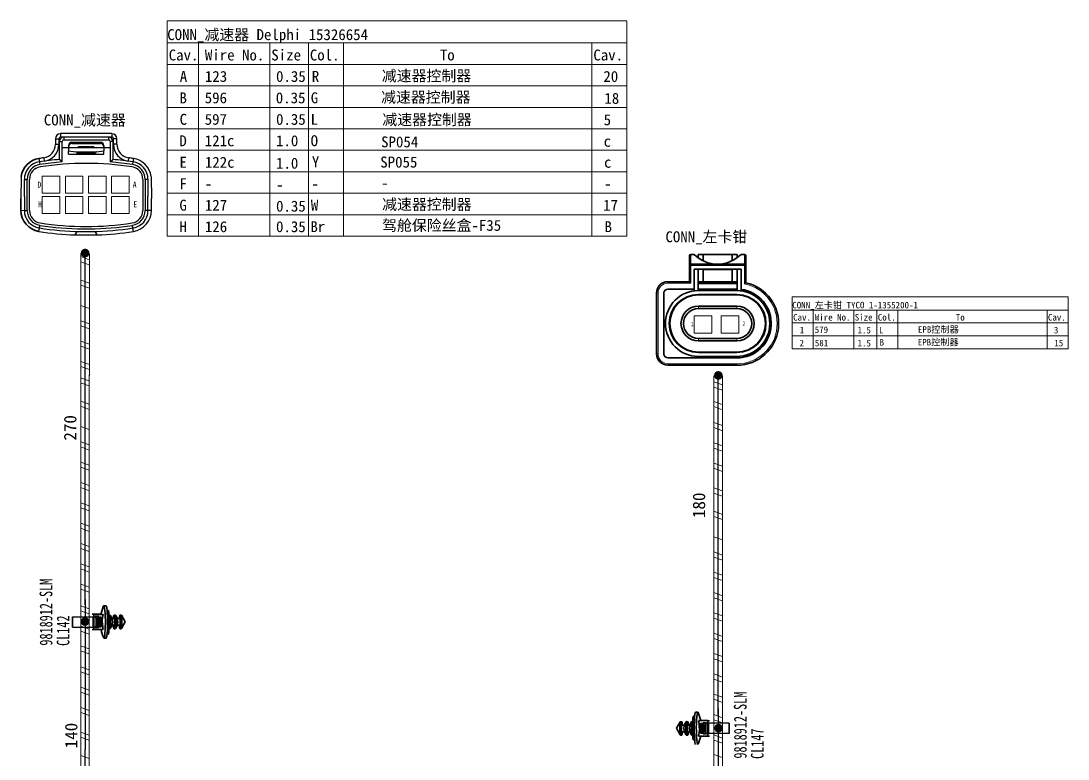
# Model space of a CAD drawing. Header units: millimetres. Extents: x 17 to 3784, y 12 to 1382.
# Drawn here: x 2020.3 to 2141.6, y 295.4 to 380.9 of the extents above; entities that cross this region are included whole.
import ezdxf

# ---------------------------------------------------------------- set-up
doc = ezdxf.new("R2010")
doc.units = ezdxf.units.MM
for name, color, linetype, lineweight in [('ENT', 7, 'Continuous', 18), ('全新开发部分', 7, 'Continuous', 18), ('粗实线层', 7, 'Continuous', 35)]:
    doc.layers.add(name, color=color, linetype=linetype, lineweight=lineweight)
doc.styles.add('FangSong_GB2312_Style', font='simfang.ttf')
doc.styles.add('foton', font='', dxfattribs={"width": 0.7})
doc.styles.add('HZTXT', font='', dxfattribs={"width": 0.75})
doc.styles.add('样式 2', font='', dxfattribs={"width": 0.75})
doc.styles.get('foton').set_extended_font_data('宋体')
doc.styles.get('HZTXT').set_extended_font_data('宋体')
doc.styles.get('样式 2').set_extended_font_data('宋体')

msp = doc.modelspace()

# ---------------------------------------------------------------- hatches: boundary and pattern name
h = msp.add_hatch(color=0)
edge = h.paths.add_edge_path(flags=0)
edge.add_arc((2027.72, 354.04), 0.507, 180, 540)
h = msp.add_hatch(color=0)
edge = h.paths.add_edge_path(flags=0)
edge.add_arc((2101.06, 339.87), 0.507, 180, 540)
h = msp.add_hatch(color=0)
edge = h.paths.add_edge_path(flags=0)
edge.add_arc((2027.71, 311.36), 0.507, 180, 540)
h = msp.add_hatch(color=0)
edge = h.paths.add_edge_path(flags=0)
edge.add_arc((2101.08, 299.02), 0.507, 180, 540)

# ---------------------------------------------------------------- linework, layer by layer
at = {"color": 0, "ltscale": 0.375}
msp.add_line((2030.81, 367.87), (2024.88, 367.87), dxfattribs=at)
at = {"color": 0, "ltscale": 0.025}
for p, q in [((2024.88, 367.87), (2024.88, 367.47)), ((2025.27, 367.47), (2024.88, 367.47)), ((2030.81, 367.47), (2030.41, 367.47)), ((2030.81, 367.87), (2030.81, 367.47)), ((2024.28, 367.27), (2024.68, 367.27)), ((2024.28, 366.64), (2024.68, 366.64)), ((2031.4, 367.27), (2031.01, 367.27)), ((2031.4, 366.64), (2031.01, 366.64)), ((2022.92, 365.07), (2022.97, 364.68)), ((2032.76, 365.07), (2032.71, 364.68)), ((2022.36, 364.99), (2022.42, 364.6)), ((2033.32, 364.99), (2033.26, 364.6)), ((2035.4, 358.97), (2035, 358.97)), ((2022.36, 356.54), (2022.42, 356.93)), ((2033.32, 356.54), (2033.26, 356.93))]:
    msp.add_line(p, q, dxfattribs=at)
at = {"color": 0, "ltscale": 0.02}
for p, q in [((2025.27, 367.47), (2025.27, 367.15)), ((2030.41, 367.47), (2030.41, 367.15)), ((2024.76, 366.96), (2025.07, 366.96)), ((2030.93, 366.96), (2030.61, 366.96)), ((2022.42, 364.6), (2022.47, 364.29)), ((2033.26, 364.6), (2033.21, 364.29)), ((2020.68, 362.57), (2021, 362.57)), ((2035, 362.57), (2034.68, 362.57)), ((2020.68, 358.97), (2021, 358.97)), ((2035, 358.97), (2034.68, 358.97)), ((2022.42, 356.93), (2022.47, 357.25)), ((2033.26, 356.93), (2033.21, 357.25))]:
    msp.add_line(p, q, dxfattribs=at)
at = {"color": 0, "ltscale": 0.325}
for p, q in [((2030.41, 367.47), (2025.27, 367.47)), ((2025.27, 367.15), (2030.41, 367.15))]:
    msp.add_line(p, q, dxfattribs=at)
at = {"color": 0, "ltscale": 0.040105}
for p, q in [((2024.28, 367.27), (2024.28, 366.64)), ((2024.68, 367.27), (2024.68, 366.64)), ((2031.01, 366.64), (2031.01, 367.27)), ((2031.4, 366.64), (2031.4, 367.27))]:
    msp.add_line(p, q, dxfattribs=at)
at = {"color": 0, "ltscale": 0.131071}
for p, q in [((2024.76, 364.88), (2024.76, 366.96)), ((2030.93, 366.96), (2030.93, 364.88))]:
    msp.add_line(p, q, dxfattribs=at)
at = {"color": 0, "ltscale": 0.149463}
for p, q in [((2025.07, 364.59), (2025.07, 366.96)), ((2030.61, 366.96), (2030.61, 364.59))]:
    msp.add_line(p, q, dxfattribs=at)
at = {"color": 0, "ltscale": 0.045}
for p, q in [((2025.07, 366.28), (2025.79, 366.28)), ((2029.9, 366.28), (2030.61, 366.28))]:
    msp.add_line(p, q, dxfattribs=at)
at = {"color": 0, "ltscale": 0.005}
for p, q in [((2025.79, 366.48), (2025.79, 366.4)), ((2025.79, 366.4), (2025.79, 366.32)), ((2026.97, 366.28), (2026.97, 366.36)), ((2028.71, 366.28), (2028.71, 366.36)), ((2029.9, 366.48), (2029.9, 366.4)), ((2029.9, 366.4), (2029.9, 366.32))]:
    msp.add_line(p, q, dxfattribs=at)
at = {"color": 0, "ltscale": 0.002499}
for p, q in [((2025.79, 366.32), (2025.79, 366.28)), ((2029.9, 366.32), (2029.9, 366.28))]:
    msp.add_line(p, q, dxfattribs=at)
at = {"color": 0, "ltscale": 0.025642}
for p, q in [((2025.79, 366.28), (2025.79, 365.88)), ((2029.9, 366.28), (2029.9, 365.88))]:
    msp.add_line(p, q, dxfattribs=at)
at = {"color": 0, "ltscale": 0.260001}
msp.add_line((2025.79, 366.28), (2029.9, 366.28), dxfattribs=at)
at = {"color": 0, "ltscale": 0.210001}
for p, q in [((2026.18, 366.88), (2029.5, 366.88)), ((2026.18, 366.8), (2029.5, 366.8)), ((2026.18, 366.72), (2029.5, 366.72))]:
    msp.add_line(p, q, dxfattribs=at)
at = {"color": 0, "ltscale": 0.110001}
for p, q in [((2026.97, 366.36), (2028.71, 366.36)), ((2026.97, 365.49), (2028.71, 365.49))]:
    msp.add_line(p, q, dxfattribs=at)
at = {"color": 0, "ltscale": 0.024358}
for p, q in [((2025.79, 365.49), (2025.79, 365.88)), ((2029.9, 365.49), (2029.9, 365.88))]:
    msp.add_line(p, q, dxfattribs=at)
at = {"color": 0, "ltscale": 0.054141}
for p, q in [((2025.79, 365.88), (2026.63, 365.75)), ((2029.05, 365.75), (2029.9, 365.88))]:
    msp.add_line(p, q, dxfattribs=at)
at = {"color": 0, "ltscale": 0.03951}
for p, q in [((2025.79, 365.49), (2026.41, 365.49)), ((2029.27, 365.49), (2029.9, 365.49))]:
    msp.add_line(p, q, dxfattribs=at)
at = {"color": 0, "ltscale": 0.180981}
msp.add_line((2026.41, 365.49), (2029.27, 365.49), dxfattribs=at)
at = {"color": 0, "ltscale": 0.152991}
msp.add_line((2026.63, 365.75), (2029.05, 365.75), dxfattribs=at)
at = {"color": 0, "ltscale": 0.002085}
for p, q in [((2026.85, 365.64), (2026.85, 365.61)), ((2028.83, 365.64), (2028.83, 365.61))]:
    msp.add_line(p, q, dxfattribs=at)
at = {"color": 0, "ltscale": 0.125}
for p, q in [((2026.85, 365.64), (2028.83, 365.64)), ((2026.85, 365.61), (2028.83, 365.61))]:
    msp.add_line(p, q, dxfattribs=at)
at = {"color": 0, "ltscale": 0.027171}
for p, q in [((2025.07, 364.59), (2024.76, 364.88)), ((2030.61, 364.59), (2030.93, 364.88))]:
    msp.add_line(p, q, dxfattribs=at)
for p, q in [((2020.32, 362.88), (2020.29, 360.35)), ((2035.38, 362.88), (2035.4, 360.35)), ((2027.43, 356.83), (2028.3, 356.83)), ((2026.56, 356.13), (2029.13, 356.13)), ((2027.13, 356.53), (2028.55, 356.53)), ((2027.23, 353.96), (2028.2, 353.96)), ((2100.54, 339.81), (2101.52, 339.81))]:
    msp.add_line(p, q)
at = {"color": 0, "ltscale": 0.014999}
msp.add_line((2020.68, 360.59), (2020.68, 362.57), dxfattribs=at)
at = {"color": 0, "ltscale": 0.035}
for p, q in [((2021, 361.15), (2021, 362.57)), ((2034.68, 362.57), (2034.68, 361.22))]:
    msp.add_line(p, q, dxfattribs=at)
at = {"color": 0, "ltscale": 0.227499}
for p, q in [((2021.28, 358.97), (2021.28, 362.57)), ((2034.41, 362.57), (2034.41, 358.97))]:
    msp.add_line(p, q, dxfattribs=at)
at = {"color": 0, "ltscale": 0.020387}
msp.add_line((2035, 362.59), (2035, 360.58), dxfattribs=at)
at = {"color": 0, "lineweight": 35, "ltscale": 0.087679}
msp.add_line((2020.29, 360.35), (2020.29, 358.97), dxfattribs=at)
at = {"color": 0, "ltscale": 0.102113}
for p, q in [((2020.68, 360.58), (2020.68, 358.97)), ((2035, 358.97), (2035, 360.58))]:
    msp.add_line(p, q, dxfattribs=at)
at = {"color": 0, "ltscale": 0.1425}
for p, q in [((2021, 358.97), (2021, 361.22)), ((2034.68, 361.22), (2034.68, 358.97))]:
    msp.add_line(p, q, dxfattribs=at)
at = {"color": 0, "ltscale": 0.087679}
msp.add_line((2035.4, 358.97), (2035.4, 360.35), dxfattribs=at)
at = {"color": 0, "lineweight": 13, "ltscale": 0.025}
msp.add_line((2020.29, 358.97), (2020.68, 358.97), dxfattribs=at)
at = {"color": 0, "ltscale": 0.028601}
for p, q in [((2026.57, 356.14), (2026.8, 356.53)), ((2029.12, 356.14), (2028.89, 356.53))]:
    msp.add_line(p, q, dxfattribs=at)
at = {"color": 0, "lineweight": 35, "ltscale": 0.05}
for p, q in [((2097.7, 353.71), (2097.7, 352.58)), ((2104.25, 353.71), (2104.25, 352.58))]:
    msp.add_line(p, q, dxfattribs=at)
at = {"color": 0, "lineweight": 35, "ltscale": 0.0175}
for p, q in [((2098.26, 353.88), (2097.87, 353.88)), ((2104.08, 353.88), (2103.69, 353.88))]:
    msp.add_line(p, q, dxfattribs=at)
at = {"color": 0, "lineweight": 13, "ltscale": 0.05}
for p, q in [((2097.87, 353.88), (2097.87, 352.75)), ((2104.08, 353.88), (2104.08, 352.75))]:
    msp.add_line(p, q, dxfattribs=at)
at = {"color": 0, "lineweight": 35, "ltscale": 0.017239}
for p, q in [((2098.71, 353.88), (2098.71, 353.49)), ((2103.23, 353.88), (2103.23, 353.49))]:
    msp.add_line(p, q, dxfattribs=at)
at = {"color": 0, "lineweight": 35, "ltscale": 0.025}
for p, q in [((2098.71, 353.88), (2099.28, 353.88)), ((2102.67, 353.88), (2103.23, 353.88))]:
    msp.add_line(p, q, dxfattribs=at)
at = {"color": 0, "lineweight": 35, "ltscale": 0.15}
for p, q in [((2099.28, 353.88), (2102.67, 353.88)), ((2099.28, 352.13), (2102.67, 352.13))]:
    msp.add_line(p, q, dxfattribs=at)
at = {"color": 0, "lineweight": 35, "ltscale": 0.032446}
for p, q in [((2099.28, 353.88), (2099.28, 353.15)), ((2102.67, 353.88), (2102.67, 353.15))]:
    msp.add_line(p, q, dxfattribs=at)
at = {"color": 0, "lineweight": 35, "ltscale": 0.0825}
msp.add_line((2097.7, 352.58), (2097.7, 350.72), dxfattribs=at)
at = {"color": 0, "lineweight": 13, "ltscale": 0.0075}
for p, q in [((2097.87, 352.58), (2097.7, 352.58)), ((2097.87, 352.75), (2097.87, 352.58)), ((2104.08, 352.58), (2104.08, 352.75)), ((2104.25, 352.58), (2104.08, 352.58)), ((2095.21, 350.72), (2095.21, 350.55)), ((2093.91, 349.42), (2094.08, 349.42)), ((2093.91, 342.35), (2094.08, 342.35)), ((2095.21, 341.05), (2095.21, 341.22)), ((2103.21, 341.05), (2103.21, 341.22))]:
    msp.add_line(p, q, dxfattribs=at)
at = {"color": 0, "lineweight": 35, "ltscale": 0.275}
msp.add_line((2104.08, 352.75), (2097.87, 352.75), dxfattribs=at)
at = {"color": 0, "lineweight": 13, "ltscale": 0.09}
msp.add_line((2097.87, 352.58), (2097.87, 350.55), dxfattribs=at)
at = {"color": 0, "lineweight": 13, "ltscale": 0.275}
msp.add_line((2104.08, 352.58), (2097.87, 352.58), dxfattribs=at)
at = {"color": 0, "lineweight": 35, "ltscale": 0.1025}
msp.add_line((2098.26, 349.87), (2098.26, 352.18), dxfattribs=at)
at = {"color": 0, "lineweight": 35, "ltscale": 0.239999}
msp.add_line((2103.69, 352.18), (2098.26, 352.18), dxfattribs=at)
at = {"color": 0, "lineweight": 35, "ltscale": 0.065001}
for p, q in [((2098.71, 350.72), (2098.71, 352.18)), ((2099.28, 350.72), (2099.28, 352.18)), ((2102.67, 350.72), (2102.67, 352.18)), ((2103.23, 350.72), (2103.23, 352.18))]:
    msp.add_line(p, q, dxfattribs=at)
at = {"color": 0, "lineweight": 35, "ltscale": 0.103786}
msp.add_line((2103.69, 352.18), (2103.69, 349.84), dxfattribs=at)
at = {"color": 0, "lineweight": 13, "ltscale": 0.093673}
msp.add_line((2104.08, 350.46), (2104.08, 352.58), dxfattribs=at)
at = {"color": 0, "lineweight": 35, "ltscale": 0.087564}
msp.add_line((2104.25, 350.6), (2104.25, 352.58), dxfattribs=at)
at = {"color": 0, "lineweight": 35, "ltscale": 0.110001}
msp.add_line((2097.7, 350.72), (2095.21, 350.72), dxfattribs=at)
at = {"color": 0, "lineweight": 13, "ltscale": 0.1175}
msp.add_line((2097.87, 350.55), (2095.21, 350.55), dxfattribs=at)
at = {"color": 0, "lineweight": 35, "ltscale": 0.010606}
msp.add_line((2097.7, 350.72), (2097.87, 350.55), dxfattribs=at)
at = {"color": 0, "lineweight": 35, "ltscale": 0.005}
for p, q in [((2098.71, 350.72), (2098.71, 350.6)), ((2103.23, 350.6), (2103.23, 350.72))]:
    msp.add_line(p, q, dxfattribs=at)
at = {"color": 0, "lineweight": 35, "ltscale": 0.2}
msp.add_line((2098.71, 350.72), (2103.23, 350.72), dxfattribs=at)
at = {"color": 0, "lineweight": 35, "ltscale": 0.002189}
for p, q in [((2098.71, 350.55), (2098.71, 350.6)), ((2103.23, 350.55), (2103.23, 350.6))]:
    msp.add_line(p, q, dxfattribs=at)
at = {"color": 0, "lineweight": 13, "ltscale": 0.2}
for p, q in [((2098.71, 350.6), (2103.23, 350.6)), ((2098.71, 350.55), (2103.23, 350.55)), ((2098.71, 350.46), (2103.23, 350.46))]:
    msp.add_line(p, q, dxfattribs=at)
at = {"color": 0, "lineweight": 35, "ltscale": 0.00433}
for p, q in [((2098.71, 350.55), (2098.71, 350.46)), ((2103.23, 350.46), (2103.23, 350.55))]:
    msp.add_line(p, q, dxfattribs=at)
at = {"color": 0, "lineweight": 35, "ltscale": 0.009673}
msp.add_line((2104.25, 350.6), (2104.08, 350.46), dxfattribs=at)
at = {"color": 0, "lineweight": 35, "ltscale": 0.3125}
for p, q in [((2093.91, 349.42), (2093.91, 342.35)), ((2094.76, 349.42), (2094.76, 342.35))]:
    msp.add_line(p, q, dxfattribs=at)
at = {"color": 0, "lineweight": 13, "ltscale": 0.3125}
msp.add_line((2094.08, 349.42), (2094.08, 342.35), dxfattribs=at)
at = {"color": 0, "lineweight": 35, "ltscale": 0.135001}
msp.add_line((2098.26, 349.87), (2095.21, 349.87), dxfattribs=at)
at = {"color": 0, "lineweight": 35, "ltscale": 0.008843}
msp.add_line((2098.26, 349.87), (2098.26, 349.67), dxfattribs=at)
at = {"color": 0, "lineweight": 35, "ltscale": 0.025981}
msp.add_line((2098.71, 349.87), (2098.71, 350.46), dxfattribs=at)
at = {"color": 0, "lineweight": 35, "ltscale": 0.007504}
msp.add_line((2098.71, 349.87), (2098.71, 349.7), dxfattribs=at)
at = {"color": 0, "lineweight": 35, "ltscale": 0.19875}
msp.add_line((2103.21, 349.87), (2098.71, 349.87), dxfattribs=at)
at = {"color": 0, "lineweight": 35, "ltscale": 0.197501}
for p, q in [((2103.21, 349.7), (2098.74, 349.7)), ((2103.21, 349.25), (2098.74, 349.25)), ((2103.21, 349.19), (2098.74, 349.19)), ((2103.21, 347.89), (2098.74, 347.89)), ((2103.21, 347.61), (2098.74, 347.61)), ((2098.74, 344.16), (2103.21, 344.16)), ((2098.74, 343.88), (2103.21, 343.88)), ((2098.74, 342.58), (2103.21, 342.58)), ((2098.74, 342.52), (2103.21, 342.52)), ((2098.74, 342.07), (2103.21, 342.07))]:
    msp.add_line(p, q, dxfattribs=at)
at = {"color": 0, "lineweight": 35, "ltscale": 0.00125}
msp.add_line((2103.23, 349.87), (2103.21, 349.87), dxfattribs=at)
at = {"color": 0, "lineweight": 35, "ltscale": 0.025985}
msp.add_line((2103.23, 349.87), (2103.23, 350.46), dxfattribs=at)
at = {"color": 0, "lineweight": 35, "ltscale": 0.0075}
msp.add_line((2103.23, 349.87), (2103.23, 349.7), dxfattribs=at)
at = {"color": 0, "lineweight": 35, "ltscale": 0.007558}
msp.add_line((2103.69, 349.84), (2103.69, 349.67), dxfattribs=at)
at = {"color": 0, "lineweight": 13, "ltscale": 0.0025}
for p, q in [((2098.74, 349.25), (2098.74, 349.19)), ((2103.21, 349.25), (2103.21, 349.19)), ((2098.74, 342.52), (2098.74, 342.58)), ((2103.21, 342.52), (2103.21, 342.58))]:
    msp.add_line(p, q, dxfattribs=at)
at = {"color": 0, "lineweight": 13, "ltscale": 0.000735474}
for p, q in [((2098.74, 349.19), (2098.74, 349.17)), ((2103.21, 349.19), (2103.21, 349.17)), ((2098.74, 342.58), (2098.74, 342.6)), ((2103.21, 342.58), (2103.21, 342.6))]:
    msp.add_line(p, q, dxfattribs=at)
at = {"color": 0, "lineweight": 13, "ltscale": 0.197501}
for p, q in [((2103.21, 349.17), (2098.74, 349.17)), ((2098.74, 342.6), (2103.21, 342.6))]:
    msp.add_line(p, q, dxfattribs=at)
at = {"color": 0, "lineweight": 13, "ltscale": 0.0125}
for p, q in [((2098.74, 347.61), (2098.74, 347.89)), ((2103.21, 347.61), (2103.21, 347.89)), ((2098.74, 344.16), (2098.74, 343.88)), ((2103.21, 344.16), (2103.21, 343.88))]:
    msp.add_line(p, q, dxfattribs=at)
at = {"color": 0, "lineweight": 35, "ltscale": 0.353751}
for p, q in [((2095.21, 341.9), (2103.21, 341.9)), ((2095.21, 341.05), (2103.21, 341.05))]:
    msp.add_line(p, q, dxfattribs=at)
at = {"color": 0, "lineweight": 13, "ltscale": 0.353751}
msp.add_line((2095.21, 341.22), (2103.21, 341.22), dxfattribs=at)
at = {"color": 0, "lineweight": 35, "ltscale": 0.027679}
for p, q in [((2029.9, 313.2), (2030.15, 313.2)), ((2029.9, 309.44), (2030.15, 309.44)), ((2098.67, 300.88), (2098.43, 300.88))]:
    msp.add_line(p, q, dxfattribs=at)
at = {"color": 0}
for p, q in [((2026.26, 311.93), (2028.65, 311.93)), ((2026.26, 310.71), (2028.65, 310.71)), ((2102.31, 299.61), (2099.92, 299.61)), ((2102.31, 298.39), (2099.92, 298.39))]:
    msp.add_line(p, q, dxfattribs=at)
at = {"color": 0, "lineweight": 35, "ltscale": 0.137499}
for p, q in [((2026.26, 310.71), (2026.26, 311.93)), ((2028.65, 310.71), (2028.65, 311.93)), ((2099.92, 299.61), (2099.92, 298.39)), ((2102.31, 299.61), (2102.31, 298.39))]:
    msp.add_line(p, q, dxfattribs=at)
at = {"color": 0, "lineweight": 35, "ltscale": 0.021804}
for p, q in [((2028.74, 312.2), (2028.55, 312.21)), ((2029.1, 311.88), (2029.29, 311.87)), ((2029.1, 310.77), (2029.29, 310.76)), ((2029.1, 310.68), (2029.29, 310.67)), ((2029.39, 310.77), (2029.58, 310.76)), ((2028.74, 310.43), (2028.55, 310.44)), ((2099.19, 299.54), (2098.99, 299.55)), ((2099.47, 299.63), (2099.28, 299.64)), ((2099.47, 299.54), (2099.28, 299.55)), ((2099.83, 299.89), (2100.03, 299.88)), ((2099.47, 298.44), (2099.28, 298.45)), ((2099.83, 298.11), (2100.02, 298.11))]:
    msp.add_line(p, q, dxfattribs=at)
at = {"color": 0, "lineweight": 35, "ltscale": 0.113794}
for p, q in [((2029.56, 312.21), (2028.55, 312.21)), ((2099.02, 298.11), (2100.02, 298.11))]:
    msp.add_line(p, q, dxfattribs=at)
at = {"color": 0, "lineweight": 35, "ltscale": 0.120856}
for p, q in [((2028.74, 312.2), (2029.81, 312.2)), ((2028.74, 310.43), (2029.81, 310.43)), ((2099.83, 299.89), (2098.76, 299.89)), ((2099.83, 298.11), (2098.76, 298.11))]:
    msp.add_line(p, q, dxfattribs=at)
at = {"color": 0, "lineweight": 35, "ltscale": 0.199999}
for p, q in [((2028.74, 310.43), (2028.74, 312.2)), ((2099.83, 299.89), (2099.83, 298.11))]:
    msp.add_line(p, q, dxfattribs=at)
at = {"color": 0, "lineweight": 35, "ltscale": 0.015}
for p, q in [((2028.87, 311.96), (2028.87, 311.82)), ((2099.7, 298.36), (2099.7, 298.49))]:
    msp.add_line(p, q, dxfattribs=at)
at = {"color": 0, "lineweight": 35, "ltscale": 0.047321}
for p, q in [((2029.29, 311.96), (2028.87, 311.96)), ((2029.29, 310.67), (2028.87, 310.67)), ((2099.28, 299.64), (2099.7, 299.64)), ((2099.28, 298.36), (2099.7, 298.36))]:
    msp.add_line(p, q, dxfattribs=at)
at = {"color": 0, "lineweight": 35, "ltscale": 0.012463}
for p, q in [((2028.87, 311.83), (2028.98, 311.82)), ((2099.7, 298.49), (2099.59, 298.49))]:
    msp.add_line(p, q, dxfattribs=at)
at = {"color": 0, "lineweight": 35, "ltscale": 0.012451}
for p, q in [((2028.87, 311.82), (2028.98, 311.82)), ((2029.31, 311.76), (2029.42, 311.76)), ((2028.87, 310.81), (2028.98, 310.81)), ((2029.31, 310.87), (2029.42, 310.87)), ((2099.27, 299.44), (2099.15, 299.44)), ((2099.26, 298.56), (2099.15, 298.56)), ((2099.7, 299.51), (2099.59, 299.51)), ((2099.7, 298.49), (2099.59, 298.49))]:
    msp.add_line(p, q, dxfattribs=at)
at = {"color": 0, "lineweight": 35, "ltscale": 0.114999}
for p, q in [((2028.98, 311.82), (2028.98, 310.81)), ((2099.59, 298.49), (2099.59, 299.51))]:
    msp.add_line(p, q, dxfattribs=at)
at = {"color": 0, "lineweight": 35, "ltscale": 0.009064}
for p, q in [((2029.1, 311.88), (2029.1, 311.96)), ((2099.47, 298.44), (2099.47, 298.36))]:
    msp.add_line(p, q, dxfattribs=at)
at = {"color": 0, "lineweight": 35, "ltscale": 0.1}
for p, q in [((2029.11, 310.87), (2029.11, 311.76)), ((2029.5, 310.87), (2029.5, 311.76)), ((2099.07, 299.44), (2099.07, 298.55)), ((2099.46, 299.44), (2099.46, 298.56))]:
    msp.add_line(p, q, dxfattribs=at)
at = {"color": 0, "lineweight": 35, "ltscale": 0.018183}
for p, q in [((2029.27, 311.76), (2029.11, 311.76)), ((2099.3, 298.56), (2099.46, 298.56))]:
    msp.add_line(p, q, dxfattribs=at)
at = {"color": 0, "lineweight": 35, "ltscale": 0.000439867}
for p, q in [((2029.11, 311.76), (2029.11, 311.76)), ((2099.46, 298.56), (2099.46, 298.56))]:
    msp.add_line(p, q, dxfattribs=at)
at = {"color": 0, "lineweight": 35, "ltscale": 0.019922}
for p, q in [((2029.11, 311.76), (2029.29, 311.76)), ((2029.11, 310.87), (2029.29, 310.87)), ((2099.46, 299.44), (2099.28, 299.44)), ((2099.46, 298.56), (2099.28, 298.56))]:
    msp.add_line(p, q, dxfattribs=at)
at = {"color": 0, "lineweight": 35, "ltscale": 0.099999}
for p, q in [((2029.11, 310.87), (2029.11, 311.76)), ((2029.29, 310.87), (2029.29, 311.76)), ((2099.28, 299.44), (2099.28, 298.56)), ((2099.46, 299.44), (2099.46, 298.56))]:
    msp.add_line(p, q, dxfattribs=at)
at = {"color": 0, "lineweight": 35, "ltscale": 0.002853}
for p, q in [((2029.24, 311.76), (2029.27, 311.76)), ((2099.33, 298.55), (2099.3, 298.56))]:
    msp.add_line(p, q, dxfattribs=at)
at = {"color": 0, "lineweight": 35, "ltscale": 0.023842}
for p, q in [((2029.46, 311.76), (2029.25, 311.76)), ((2099.11, 298.55), (2099.32, 298.55))]:
    msp.add_line(p, q, dxfattribs=at)
at = {"color": 0, "lineweight": 35, "ltscale": 0.010001}
for p, q in [((2029.29, 311.87), (2029.29, 311.96)), ((2029.29, 310.67), (2029.29, 310.76)), ((2099.28, 299.64), (2099.28, 299.55)), ((2099.28, 298.45), (2099.28, 298.36))]:
    msp.add_line(p, q, dxfattribs=at)
at = {"color": 0, "lineweight": 35, "ltscale": 0.032379}
for p, q in [((2029.58, 311.87), (2029.29, 311.87)), ((2098.99, 298.45), (2099.28, 298.45))]:
    msp.add_line(p, q, dxfattribs=at)
at = {"color": 0, "lineweight": 35, "ltscale": 0.002181}
for p, q in [((2029.29, 311.76), (2029.31, 311.76)), ((2029.29, 310.87), (2029.31, 310.87)), ((2099.28, 298.56), (2099.26, 298.56)), ((2099.28, 299.44), (2099.27, 299.44))]:
    msp.add_line(p, q, dxfattribs=at)
at = {"color": 0, "lineweight": 35, "ltscale": 0.099998}
for p, q in [((2029.31, 310.87), (2029.31, 311.76)), ((2029.42, 310.87), (2029.42, 311.76)), ((2099.15, 299.44), (2099.15, 298.56)), ((2099.27, 299.44), (2099.26, 298.56))]:
    msp.add_line(p, q, dxfattribs=at)
at = {"color": 0, "lineweight": 35, "ltscale": 0.012045}
for p, q in [((2029.39, 311.87), (2029.39, 311.76)), ((2099.19, 298.45), (2099.19, 298.55))]:
    msp.add_line(p, q, dxfattribs=at)
at = {"color": 0, "lineweight": 35, "ltscale": 0.001513}
for p, q in [((2029.42, 311.76), (2029.4, 311.76)), ((2099.15, 298.56), (2099.17, 298.55))]:
    msp.add_line(p, q, dxfattribs=at)
at = {"color": 0, "lineweight": 35, "ltscale": 0.010273}
for p, q in [((2029.41, 311.76), (2029.5, 311.76)), ((2099.16, 298.55), (2099.07, 298.55))]:
    msp.add_line(p, q, dxfattribs=at)
at = {"color": 0, "lineweight": 35, "ltscale": 0.004356}
for p, q in [((2029.5, 311.76), (2029.46, 311.76)), ((2099.07, 298.55), (2099.11, 298.55))]:
    msp.add_line(p, q, dxfattribs=at)
at = {"color": 0, "lineweight": 35, "ltscale": 0.124999}
for p, q in [((2029.58, 311.87), (2029.58, 310.76)), ((2098.99, 298.45), (2098.99, 299.55))]:
    msp.add_line(p, q, dxfattribs=at)
at = {"color": 0, "lineweight": 35, "ltscale": 0.02207}
for p, q in [((2030.5, 311.7), (2030.31, 311.7)), ((2030.5, 310.94), (2030.31, 310.94)), ((2098.07, 299.38), (2098.27, 299.38)), ((2098.07, 298.61), (2098.27, 298.61))]:
    msp.add_line(p, q, dxfattribs=at)
at = {"color": 0, "lineweight": 35, "ltscale": 0.018536}
for p, q in [((2030.61, 312.09), (2030.44, 312.09)), ((2097.96, 298.22), (2098.13, 298.22))]:
    msp.add_line(p, q, dxfattribs=at)
at = {"color": 0, "lineweight": 35, "ltscale": 0.051178}
for p, q in [((2030.85, 311.7), (2030.62, 312.09)), ((2097.72, 298.62), (2097.96, 298.23))]:
    msp.add_line(p, q, dxfattribs=at)
at = {"color": 0, "lineweight": 35, "ltscale": 0.029858}
for p, q in [((2031.11, 311.7), (2030.85, 311.7)), ((2031.11, 310.94), (2030.85, 310.94)), ((2097.46, 299.38), (2097.73, 299.38)), ((2097.46, 298.61), (2097.73, 298.61))]:
    msp.add_line(p, q, dxfattribs=at)
at = {"color": 0, "lineweight": 35, "ltscale": 0.019769}
for p, q in [((2031.23, 312.09), (2031.05, 312.09)), ((2031.23, 310.54), (2031.05, 310.54)), ((2097.35, 299.77), (2097.52, 299.77)), ((2097.35, 298.22), (2097.52, 298.22))]:
    msp.add_line(p, q, dxfattribs=at)
at = {"color": 0, "lineweight": 35, "ltscale": 0.051179}
for p, q in [((2031.47, 311.7), (2031.24, 312.09)), ((2031.47, 310.94), (2031.24, 310.55)), ((2097.1, 299.37), (2097.34, 299.76)), ((2097.1, 298.62), (2097.34, 298.23))]:
    msp.add_line(p, q, dxfattribs=at)
at = {"color": 0, "lineweight": 35, "ltscale": 0.032245}
for p, q in [((2031.75, 311.7), (2031.46, 311.7)), ((2031.75, 310.94), (2031.46, 310.94)), ((2096.82, 299.38), (2097.11, 299.38)), ((2096.82, 298.61), (2097.11, 298.61))]:
    msp.add_line(p, q, dxfattribs=at)
at = {"color": 0, "lineweight": 35, "ltscale": 0.017883}
for p, q in [((2031.91, 312.09), (2031.75, 312.09)), ((2031.91, 310.54), (2031.75, 310.54)), ((2096.66, 299.77), (2096.82, 299.77)), ((2096.66, 298.22), (2096.82, 298.22))]:
    msp.add_line(p, q, dxfattribs=at)
at = {"color": 0, "lineweight": 35, "ltscale": 0.10061}
for p, q in [((2032.37, 311.32), (2031.92, 312.09)), ((2096.2, 299), (2096.65, 298.23))]:
    msp.add_line(p, q, dxfattribs=at)
at = {"color": 0, "lineweight": 35, "ltscale": 0.014999}
for p, q in [((2028.87, 310.81), (2028.87, 310.67)), ((2099.7, 299.51), (2099.7, 299.64))]:
    msp.add_line(p, q, dxfattribs=at)
at = {"color": 0, "lineweight": 35, "ltscale": 0.025537}
for p, q in [((2029.1, 310.68), (2028.87, 310.68)), ((2099.47, 299.63), (2099.7, 299.63))]:
    msp.add_line(p, q, dxfattribs=at)
at = {"color": 0, "lineweight": 35, "ltscale": 0.01}
for p, q in [((2029.1, 310.68), (2029.1, 310.77)), ((2099.47, 299.63), (2099.47, 299.54))]:
    msp.add_line(p, q, dxfattribs=at)
at = {"color": 0, "lineweight": 35, "ltscale": 0.032373}
for p, q in [((2029.39, 310.77), (2029.1, 310.77)), ((2029.58, 310.76), (2029.29, 310.76)), ((2098.99, 299.55), (2099.28, 299.55)), ((2099.19, 299.54), (2099.47, 299.54))]:
    msp.add_line(p, q, dxfattribs=at)
at = {"color": 0, "lineweight": 35, "ltscale": 0.000439834}
for p, q in [((2029.11, 310.87), (2029.11, 310.87)), ((2099.46, 299.44), (2099.46, 299.44))]:
    msp.add_line(p, q, dxfattribs=at)
at = {"color": 0, "lineweight": 35, "ltscale": 0.01149}
for p, q in [((2029.39, 310.87), (2029.39, 310.77)), ((2099.19, 299.44), (2099.19, 299.54))]:
    msp.add_line(p, q, dxfattribs=at)
at = {"color": 0, "lineweight": 35, "ltscale": 0.009468}
for p, q in [((2029.42, 310.87), (2029.5, 310.87)), ((2099.15, 299.44), (2099.07, 299.44))]:
    msp.add_line(p, q, dxfattribs=at)
at = {"color": 0, "lineweight": 35, "ltscale": 0.01853}
for p, q in [((2030.61, 310.54), (2030.44, 310.54)), ((2097.96, 299.77), (2098.13, 299.77))]:
    msp.add_line(p, q, dxfattribs=at)
at = {"color": 0, "lineweight": 35, "ltscale": 0.051177}
for p, q in [((2030.85, 310.94), (2030.62, 310.55)), ((2097.72, 299.37), (2097.96, 299.76))]:
    msp.add_line(p, q, dxfattribs=at)
at = {"color": 0, "lineweight": 35, "ltscale": 0.100609}
for p, q in [((2032.37, 311.32), (2031.92, 310.55)), ((2096.2, 299), (2096.65, 299.76))]:
    msp.add_line(p, q, dxfattribs=at)
at = {"color": 0, "linetype": 'Continuous', "lineweight": 13}
for points in [[(2037.23, 380.92), (2090.47, 380.92)], [(2037.23, 380.92), (2037.23, 356)], [(2090.46, 380.9), (2090.46, 356)], [(2037.23, 378.37), (2090.47, 378.37)], [(2040.85, 378.33), (2040.85, 356)], [(2049.13, 378.37), (2049.13, 356)], [(2053.58, 378.37), (2053.58, 356)], [(2057.63, 378.37), (2057.63, 356)], [(2086.41, 378.37), (2086.41, 356)], [(2037.23, 375.88), (2090.47, 375.88)], [(2037.23, 373.4), (2090.47, 373.4)], [(2037.23, 370.91), (2090.47, 370.91)], [(2037.23, 368.42), (2090.47, 368.42)], [(2037.23, 365.94), (2090.47, 365.94)], [(2037.23, 363.45), (2090.47, 363.45)], [(2037.23, 360.97), (2090.47, 360.97)], [(2037.23, 358.48), (2090.47, 358.48)], [(2037.23, 356), (2090.47, 356)], [(2027.71, 337.59), (2027.71, 314.08)], [(2101.03, 324.84), (2101.03, 301.33)], [(2027.71, 313.9), (2027.71, 296.56)], [(2101.03, 301.29), (2101.03, 283.96)], [(2027.71, 296.56), (2027.71, 273.05)]]:
    msp.add_lwpolyline(points, dxfattribs=at)
at = {"color": 7, "linetype": 'Continuous', "lineweight": 0}
for points in [[(2028.2, 353.26), (2027.22, 353.62)], [(2028.2, 352.67), (2027.22, 353.03)], [(2027.23, 351.61), (2027.23, 353.97)], [(2028.21, 353.97), (2028.21, 351.61)], [(2027.23, 349.26), (2027.23, 351.61)], [(2027.23, 350.91), (2028.21, 350.56)], [(2028.21, 351.61), (2028.21, 349.26)], [(2027.23, 350.32), (2028.21, 349.97)], [(2027.23, 346.9), (2027.23, 349.26)], [(2028.21, 349.26), (2028.21, 346.9)], [(2027.23, 347.96), (2028.21, 347.61)], [(2027.23, 344.55), (2027.23, 346.9)], [(2028.21, 346.9), (2028.21, 344.55)], [(2027.23, 346.2), (2028.21, 345.85)], [(2027.23, 345.61), (2028.21, 345.26)], [(2027.23, 342.2), (2027.23, 344.55)], [(2028.21, 344.55), (2028.21, 342.2)], [(2027.23, 343.84), (2028.21, 343.49)], [(2027.23, 343.26), (2028.21, 342.9)], [(2027.23, 339.84), (2027.23, 342.2)], [(2028.21, 342.2), (2028.21, 339.84)], [(2027.23, 341.49), (2028.21, 341.14)], [(2027.23, 340.9), (2028.21, 340.55)], [(2028.18, 339.24), (2027.2, 339.59)], [(2027.22, 337.59), (2027.22, 339.94)], [(2028.2, 339.94), (2028.2, 337.59)], [(2100.54, 337.46), (2100.54, 339.82)], [(2101.52, 339.82), (2101.52, 337.46)], [(2028.18, 338.65), (2027.2, 339)], [(2101.52, 338.76), (2100.54, 339.11)], [(2101.52, 338.17), (2100.54, 338.52)], [(2027.22, 335.23), (2027.22, 337.59)], [(2028.2, 337.59), (2028.2, 335.23)], [(2100.54, 335.11), (2100.54, 337.46)], [(2101.52, 337.46), (2101.52, 335.11)], [(2027.22, 336.88), (2028.2, 336.53)], [(2027.22, 336.29), (2028.2, 335.94)], [(2101.5, 336.49), (2100.52, 336.85)], [(2101.5, 335.9), (2100.52, 336.26)], [(2027.22, 332.88), (2027.22, 335.23)], [(2028.2, 335.23), (2028.2, 332.88)], [(2100.54, 332.76), (2100.54, 335.11)], [(2101.52, 335.11), (2101.52, 332.76)], [(2027.22, 333.94), (2028.2, 333.59)], [(2101.52, 334.05), (2100.54, 334.4)], [(2101.52, 333.46), (2100.54, 333.82)], [(2027.22, 330.52), (2027.22, 332.88)], [(2028.2, 332.88), (2028.2, 330.52)], [(2100.54, 330.4), (2100.54, 332.76)], [(2101.52, 332.76), (2101.52, 330.4)], [(2027.22, 332.17), (2028.2, 331.82)], [(2027.22, 331.58), (2028.2, 331.23)], [(2101.52, 331.7), (2100.54, 332.05)], [(2101.52, 331.11), (2100.54, 331.46)], [(2100.54, 327.04), (2100.54, 330.4)], [(2101.52, 330.4), (2101.52, 326.96)], [(2027.22, 329.82), (2028.2, 329.47)], [(2027.22, 329.23), (2028.2, 328.88)], [(2101.52, 329.34), (2100.54, 329.7)], [(2101.52, 328.75), (2100.54, 329.11)], [(2101.51, 326.49), (2100.53, 326.84)], [(2101.51, 325.9), (2100.53, 326.25)], [(2100.54, 324.84), (2100.54, 327.19)], [(2101.52, 327.19), (2101.52, 324.84)], [(2100.54, 322.48), (2100.54, 324.84)], [(2100.54, 324.13), (2101.52, 323.78)], [(2101.52, 324.84), (2101.52, 322.48)], [(2100.54, 323.54), (2101.52, 323.19)], [(2100.54, 320.13), (2100.54, 322.48)], [(2101.52, 322.48), (2101.52, 320.13)], [(2100.54, 321.19), (2101.52, 320.84)], [(2100.54, 317.78), (2100.54, 320.13)], [(2100.54, 319.42), (2101.52, 319.07)], [(2101.52, 320.13), (2101.52, 317.78)], [(2100.54, 318.84), (2101.52, 318.48)], [(2100.54, 315.42), (2100.54, 317.78)], [(2101.52, 317.78), (2101.52, 315.42)], [(2100.54, 317.07), (2101.52, 316.72)], [(2100.54, 316.48), (2101.52, 316.13)]]:
    msp.add_lwpolyline(points, dxfattribs=at)
at = {"color": 0, "linetype": 'Continuous', "lineweight": 25}
for points in [[(2027.71, 313.29), (2027.71, 353.89)], [(2101.03, 300.54), (2101.03, 339.77)], [(2027.71, 313.9), (2027.71, 296.56)], [(2101.03, 301.3), (2101.03, 283.96)], [(2027.71, 272.27), (2027.71, 296.56)]]:
    msp.add_lwpolyline(points, dxfattribs=at)
at = {"color": 7, "linetype": 'Continuous', "lineweight": 13}
for points in [[(2109.62, 348.96), (2141.56, 348.96)], [(2109.62, 348.96), (2109.62, 342.96)], [(2141.56, 348.96), (2141.56, 342.96)], [(2109.62, 347.43), (2141.56, 347.43)], [(2112.05, 347.43), (2112.05, 342.96)], [(2116.76, 347.43), (2116.76, 342.96)], [(2119.43, 347.43), (2119.43, 342.96)], [(2121.86, 347.43), (2121.86, 342.96)], [(2139.13, 347.43), (2139.13, 342.96)], [(2109.62, 345.94), (2141.56, 345.94)], [(2109.62, 344.45), (2141.56, 344.45)], [(2109.62, 342.96), (2141.56, 342.96)]]:
    msp.add_lwpolyline(points, dxfattribs=at)
at = {"color": 0, "linetype": 'Continuous', "lineweight": 0}
for points in [[(2027.22, 328.17), (2027.22, 330.52)], [(2028.2, 330.52), (2028.2, 328.17)], [(2027.22, 325.82), (2027.22, 328.17)], [(2027.22, 327.46), (2028.2, 327.11)], [(2028.2, 328.17), (2028.2, 325.82)], [(2027.22, 326.88), (2028.2, 326.52)], [(2027.22, 323.46), (2027.22, 325.82)], [(2027.22, 325.11), (2028.2, 324.76)], [(2028.2, 325.82), (2028.2, 323.46)], [(2027.22, 324.52), (2028.2, 324.17)], [(2027.22, 321.11), (2027.22, 323.46)], [(2027.22, 322.76), (2028.2, 322.4)], [(2028.2, 323.46), (2028.2, 321.11)], [(2027.22, 322.17), (2028.2, 321.81)], [(2027.22, 318.75), (2027.22, 321.11)], [(2027.22, 320.4), (2028.2, 320.05)], [(2028.2, 321.11), (2028.2, 318.75)], [(2027.22, 319.81), (2028.2, 319.46)], [(2027.22, 316.4), (2027.22, 318.75)], [(2027.22, 318.05), (2028.2, 317.69)], [(2028.2, 318.75), (2028.2, 316.4)], [(2027.22, 317.46), (2028.2, 317.1)], [(2027.22, 314.04), (2027.22, 316.4)], [(2027.22, 315.69), (2028.2, 315.34)], [(2028.2, 316.4), (2028.2, 314.04)], [(2100.54, 313.07), (2100.54, 315.42)], [(2101.52, 315.42), (2101.52, 313.07)], [(2027.22, 315.1), (2028.2, 314.75)], [(2027.22, 311.54), (2027.22, 314.44)], [(2028.2, 314.18), (2028.2, 311.54)], [(2100.54, 314.72), (2101.52, 314.36)], [(2100.54, 314.13), (2101.52, 313.77)], [(2028.2, 312.84), (2027.22, 313.19)], [(2100.54, 310.71), (2100.54, 313.07)], [(2101.52, 313.07), (2101.52, 310.71)], [(2028.2, 312.25), (2027.22, 312.6)], [(2100.54, 312.36), (2101.52, 312.01)], [(2100.54, 311.77), (2101.52, 311.42)], [(2027.22, 309.19), (2027.22, 311.54)], [(2028.2, 310.48), (2027.22, 310.84)], [(2028.2, 311.54), (2028.2, 309.19)], [(2100.54, 308.36), (2100.54, 310.71)], [(2101.52, 310.71), (2101.52, 308.36)], [(2028.2, 309.9), (2027.22, 310.25)], [(2100.54, 310.01), (2101.52, 309.65)], [(2100.54, 309.42), (2101.52, 309.07)], [(2028.18, 308.22), (2027.2, 308.57)], [(2027.22, 306.83), (2027.22, 309.19)], [(2028.2, 309.19), (2028.2, 306.83)], [(2100.54, 306), (2100.54, 308.36)], [(2101.52, 308.36), (2101.52, 306)], [(2028.18, 307.63), (2027.2, 307.98)], [(2027.22, 304.48), (2027.22, 306.83)], [(2028.2, 306.83), (2028.2, 304.48)], [(2100.54, 307.65), (2101.52, 307.3)], [(2100.54, 307.06), (2101.52, 306.71)], [(2028.2, 305.78), (2027.22, 306.13)], [(2100.54, 303.65), (2100.54, 306)], [(2101.52, 306), (2101.52, 303.65)], [(2028.2, 305.19), (2027.22, 305.54)], [(2027.22, 302.13), (2027.22, 304.48)], [(2028.2, 304.48), (2028.2, 302.13)], [(2100.54, 305.3), (2101.52, 304.94)], [(2100.54, 304.71), (2101.52, 304.36)], [(2028.2, 303.42), (2027.22, 303.77)], [(2028.2, 302.83), (2027.22, 303.19)], [(2100.54, 301.3), (2100.54, 303.65)], [(2101.52, 303.65), (2101.52, 301.3)], [(2027.22, 298.76), (2027.22, 302.13)], [(2028.2, 302.13), (2028.2, 298.68)], [(2100.54, 302.94), (2101.52, 302.59)], [(2100.54, 302.36), (2101.52, 302)], [(2028.2, 301.07), (2027.22, 301.42)], [(2028.2, 300.48), (2027.22, 300.83)], [(2100.54, 298.94), (2100.54, 301.29)], [(2101.52, 301.29), (2101.52, 298.94)], [(2101.52, 300.23), (2100.54, 300.59)], [(2101.52, 299.65), (2100.54, 300)], [(2028.18, 298.21), (2027.2, 298.57)], [(2027.22, 296.56), (2027.22, 298.92)], [(2028.2, 298.92), (2028.2, 296.56)], [(2100.54, 296.59), (2100.54, 298.94)], [(2101.52, 298.94), (2101.52, 296.59)], [(2028.18, 297.62), (2027.2, 297.98)], [(2101.52, 297.88), (2100.54, 298.23)], [(2101.52, 297.29), (2100.54, 297.64)], [(2027.22, 294.21), (2027.22, 296.56)], [(2028.2, 296.56), (2028.2, 294.21)], [(2101.5, 295.61), (2100.52, 295.97)], [(2100.54, 294.23), (2100.54, 296.59)], [(2101.52, 296.59), (2101.52, 294.23)], [(2027.22, 295.86), (2028.2, 295.51)]]:
    msp.add_lwpolyline(points, dxfattribs=at)
at = {"color": 0, "lineweight": 35}
for points in [[(2029.55, 312.21), (2029.56, 312.21), (2029.56, 312.21), (2029.56, 312.21), (2029.81, 312.2)], [(2099.02, 298.11), (2099.02, 298.11), (2099.02, 298.11), (2099.01, 298.11), (2098.76, 298.11)]]:
    msp.add_lwpolyline(points, dxfattribs=at)
at = {"color": 0}
for centre, radius, start, end in [((2024.88, 367.27), 0.593, 90, 180), ((2024.88, 367.27), 0.198, 90, 180), ((2025.27, 366.96), 0.514, 89.9996, 180.0002), ((2030.41, 366.96), 0.514, 360, 90), ((2030.81, 367.27), 0.593, 0, 90), ((2030.81, 367.27), 0.198, 360, 90), ((2022.7, 366.64), 1.58, 277.9575, 0), ((2022.7, 366.64), 1.98, 277.9575, 0), ((2025.27, 366.96), 0.198, 90, 180), ((2026.18, 366.48), 0.396, 90, 180), ((2026.18, 366.4), 0.396, 90, 180), ((2026.18, 366.32), 0.396, 90, 180), ((2029.5, 366.48), 0.396, 0, 90), ((2029.5, 366.4), 0.396, 0, 90), ((2029.5, 366.32), 0.396, 0, 90), ((2030.41, 366.96), 0.198, 360, 90), ((2032.98, 366.64), 1.98, 180, 262.0425), ((2032.98, 366.64), 1.58, 180, 262.0425), ((2027.84, 329.85), 35.56, 97.9575, 98.8653), ((2027.84, 329.85), 35.56, 81.1347, 82.0425), ((2022.74, 362.57), 2.06, 98.8653, 180), ((2022.74, 362.57), 1.74, 98.8653, 180), ((2022.74, 362.57), 1.46, 98.8653, 180), ((2027.84, 329.85), 35.16, 95.0333, 98.8653), ((2027.84, 329.85), 34.85, 94.557, 98.8653), ((2027.84, 329.85), 34.57, 81.1347, 98.8653), ((2027.84, 329.85), 34.85, 81.1347, 85.443), ((2027.84, 329.85), 35.16, 81.1347, 84.9667), ((2032.94, 362.57), 1.46, 0, 81.1347), ((2032.94, 362.57), 1.74, 360, 81.1347), ((2032.94, 362.57), 2.06, 360, 81.1347), ((2032.94, 362.57), 2.45, 7.6432, 81.1347), ((2022.74, 358.97), 2.06, 180, 261.1347), ((2022.74, 358.97), 1.74, 180, 261.1347), ((2022.74, 358.97), 1.46, 180, 261.1347), ((2032.94, 358.97), 1.46, 278.8653, 0), ((2032.94, 358.97), 1.74, 278.8653, 0), ((2032.94, 358.97), 2.06, 278.8653, 0), ((2032.94, 358.97), 2.45, 278.8653, 0), ((2027.84, 391.68), 35.56, 261.1347, 267.9435), ((2027.84, 391.68), 35.16, 261.1347, 268.8399), ((2027.84, 391.68), 34.85, 261.1347, 269.3497), ((2027.84, 391.68), 34.57, 261.1347, 278.8653), ((2027.84, 391.68), 34.85, 270.6503, 278.8653), ((2027.84, 391.68), 35.16, 271.1601, 278.8653), ((2027.84, 391.68), 35.56, 272.0565, 278.8653)]:
    msp.add_arc(centre, radius, start, end, dxfattribs=at)
at = {"color": 0, "lineweight": 35}
for centre, radius, start, end in [((2022.74, 362.57), 2.45, 98.8653, 172.3568), ((2022.74, 358.97), 2.45, 180, 261.1347), ((2097.87, 353.71), 0.17, 90, 180), ((2100.97, 356.57), 3.82, 224.7603, 270), ((2100.97, 356.57), 3.82, 270.1034, 315.2397), ((2104.08, 353.71), 0.17, 360, 90), ((2097.87, 352.58), 0.17, 90, 180), ((2104.08, 352.58), 0.17, 0, 90), ((2095.21, 349.42), 1.3, 90, 180), ((2103.21, 345.88), 4.83, 270, 77.5038), ((2095.21, 349.42), 0.452, 90, 180), ((2098.74, 345.88), 3.81, 90, 270), ((2103.21, 345.88), 3.98, 270, 83.0752), ((2103.21, 345.88), 3.81, 270, 90), ((2098.74, 345.88), 3.36, 90, 270), ((2098.74, 345.88), 3.31, 90, 270), ((2103.21, 345.88), 3.36, 270, 90), ((2103.21, 345.88), 3.31, 270, 90), ((2098.74, 345.88), 2.01, 90, 270), ((2098.74, 345.88), 1.72, 90, 270), ((2103.21, 345.88), 2.01, 270, 90), ((2103.21, 345.88), 1.72, 270, 90), ((2095.21, 342.35), 1.3, 180, 270), ((2095.21, 342.35), 0.452, 180, 270), ((2033.89, 311.32), 4.43, 155.3204, 168.4449), ((2034.02, 311.31), 4.31, 168.1064, 188.0601), ((2034.02, 311.31), 4.3, 188.0608, 191.8594), ((2033.9, 311.32), 4.43, 191.5926, 204.6806), ((2094.68, 299), 4.43, 11.5926, 24.6806), ((2094.55, 299), 4.3, 8.0608, 11.8594), ((2094.55, 299), 4.31, 348.1064, 8.0601), ((2094.68, 299), 4.43, 335.3204, 348.4449)]:
    msp.add_arc(centre, radius, start, end, dxfattribs=at)
at = {"color": 0, "lineweight": 13}
for centre, radius, start, end in [((2095.21, 349.42), 1.13, 90, 180), ((2103.21, 345.88), 4.66, 270, 79.171), ((2103.21, 345.88), 3.29, 270, 90), ((2095.21, 342.35), 1.13, 180, 270)]:
    msp.add_arc(centre, radius, start, end, dxfattribs=at)
at = {"color": 0}
for centre, start_param, end_param in [((2026.41, 365.61), 4.712389, 6.283185), ((2026.41, 365.64), 6.283185, 7.330383), ((2029.27, 365.64), 2.094395, 3.141593), ((2029.27, 365.61), 3.141593, 4.712389)]:
    msp.add_ellipse(centre, major_axis=(0.443, 0), ratio=0.267949, start_param=start_param, end_param=end_param, dxfattribs=at)
at = {"color": 0, "lineweight": 35}
for centre, major_axis, ratio, start_param, end_param in [((2029.9, 311.32), (0, -1.88), 0.087133, 3.141614, 3.329066), ((2029.9, 311.32), (0, -1.88), 0.087133, 1.067052, 3.141614), ((2030.15, 311.32), (0, 1.88), 0.087133, 4.208645, 6.279441), ((2030.15, 311.32), (0, -1.88), 0.087133, 3.137849, 3.141636), ((2029.46, 311.76), (-0.221, 0), 0.00373, 5.995159, 6.283185), ((2029.46, 311.76), (-0.221, 0), 0.00373, 0, 0.087245), ((2029.63, 311.76), (-0.221, 0), 0.00373, 6.048679, 6.283185), ((2030.3, 311.32), (0, -0.381), 0.087133, 0.183505, 2.958112), ((2030.44, 311.32), (0, -0.775), 0.087133, 3.141552, 4.198784), ((2030.44, 311.32), (0, -0.775), 0.087133, 2.995504, 3.141552), ((2030.44, 311.32), (0, -0.775), 0.087133, 0.14609, 2.995504), ((2030.61, 311.32), (0, -0.775), 0.087133, 2.995504, 3.141552), ((2030.61, 311.32), (0, -0.775), 0.087133, 0.14609, 2.995504), ((2030.84, 311.32), (0, -0.381), 0.087133, 0.14609, 2.995504), ((2031.05, 311.32), (0, -0.775), 0.087133, 3.141552, 4.198784), ((2031.05, 311.32), (0, -0.775), 0.087133, 2.995504, 3.141552), ((2031.05, 311.32), (0, -0.775), 0.087133, 0.14609, 2.995504), ((2031.23, 311.32), (0, -0.775), 0.087133, 2.995504, 3.141552), ((2031.23, 311.32), (0, -0.775), 0.087133, 0.14609, 2.995504), ((2031.46, 311.32), (0, -0.381), 0.087133, 0.14609, 2.995504), ((2031.75, 311.32), (0, -0.775), 0.087133, 3.141552, 4.198784), ((2031.75, 311.32), (0, -0.775), 0.087133, 6.283145, 9.424737), ((2031.75, 311.32), (0, -0.381), 0.087133, 1.067052, 3.141552), ((2031.91, 311.32), (0, -0.775), 0.087133, 2.995504, 3.141552), ((2031.91, 311.32), (0, -0.775), 0.087133, 0.14609, 2.995504), ((2030.44, 311.32), (0, -0.775), 0.087133, 5.225993, 6.283145), ((2030.44, 311.32), (0, -0.775), 0.087133, 6.283145, 6.429275), ((2030.61, 311.32), (0, -0.775), 0.087133, 6.283145, 6.429275), ((2031.05, 311.32), (0, -0.775), 0.087133, 5.225993, 6.283145), ((2031.05, 311.32), (0, -0.775), 0.087133, 6.283145, 6.429275), ((2031.23, 311.32), (0, -0.775), 0.087133, 6.283145, 6.429275), ((2031.75, 311.32), (0, -0.775), 0.087133, 5.225993, 6.283145), ((2031.75, 311.32), (0, -0.381), 0.087133, 6.283145, 7.350238), ((2031.91, 311.32), (0, -0.775), 0.087133, 6.283145, 6.429275), ((2029.9, 311.32), (0, 1.88), 0.087133, 2.954112, 3.141636), ((2029.9, 311.32), (0, 1.88), 0.087133, 3.141636, 4.208645), ((2030.15, 311.32), (0, -1.88), 0.087133, 0, 1.067052), ((2098.43, 299), (0, 1.88), 0.087133, 0, 1.067052), ((2098.67, 299), (0, -1.88), 0.087133, 3.141636, 4.208645), ((2098.67, 299), (0, -1.88), 0.087133, 2.954112, 3.141636), ((2096.66, 299), (0, 0.775), 0.087133, 0.14609, 2.995504), ((2096.66, 299), (0, 0.775), 0.087133, 6.283145, 6.429275), ((2096.82, 299), (0, 0.775), 0.087133, 6.283145, 9.424737), ((2096.82, 299), (0, 0.775), 0.087133, 5.225993, 6.283145), ((2097.35, 299), (0, 0.775), 0.087133, 0.14609, 2.995504), ((2097.35, 299), (0, 0.775), 0.087133, 6.283145, 6.429275), ((2097.52, 299), (0, 0.775), 0.087133, 0.14609, 2.995504), ((2097.52, 299), (0, 0.775), 0.087133, 6.283145, 6.429275), ((2097.52, 299), (0, 0.775), 0.087133, 5.225993, 6.283145), ((2097.96, 299), (0, 0.775), 0.087133, 0.14609, 2.995504), ((2097.96, 299), (0, 0.775), 0.087133, 6.283145, 6.429275), ((2098.13, 299), (0, 0.775), 0.087133, 0.14609, 2.995504), ((2098.13, 299), (0, 0.775), 0.087133, 6.283145, 6.429275), ((2098.13, 299), (0, 0.775), 0.087133, 5.225993, 6.283145), ((2098.43, 299), (0, -1.88), 0.087133, 4.208645, 6.279441), ((2098.67, 299), (0, 1.88), 0.087133, 1.067052, 3.141614), ((2096.82, 299), (0, 0.381), 0.087133, 6.283145, 7.350238), ((2096.82, 299), (0, 0.381), 0.087133, 1.067052, 3.141552), ((2096.82, 299), (0, 0.775), 0.087133, 3.141552, 4.198784), ((2097.11, 299), (0, 0.381), 0.087133, 0.14609, 2.995504), ((2097.52, 299), (0, 0.775), 0.087133, 3.141552, 4.198784), ((2097.73, 299), (0, 0.381), 0.087133, 0.14609, 2.995504), ((2098.13, 299), (0, 0.775), 0.087133, 3.141552, 4.198784), ((2098.27, 299), (0, 0.381), 0.087133, 0.183505, 2.958112), ((2098.95, 298.55), (0.221, 0), 0.00373, 6.048679, 6.283185), ((2099.11, 298.55), (0.221, 0), 0.00373, 5.995159, 6.283185), ((2099.11, 298.55), (0.221, 0), 0.00373, 0, 0.087245), ((2096.66, 299), (0, 0.775), 0.087133, 2.995504, 3.141552), ((2097.35, 299), (0, 0.775), 0.087133, 2.995504, 3.141552), ((2097.52, 299), (0, 0.775), 0.087133, 2.995504, 3.141552), ((2097.96, 299), (0, 0.775), 0.087133, 2.995504, 3.141552), ((2098.13, 299), (0, 0.775), 0.087133, 2.995504, 3.141552)]:
    msp.add_ellipse(centre, major_axis=major_axis, ratio=ratio, start_param=start_param, end_param=end_param, dxfattribs=at)
at = {"layer": '全新开发部分', "color": 0}
for points in [[(2022.75, 362.94), (2024.79, 362.94), (2024.79, 360.96), (2022.75, 360.96)], [(2025.43, 362.94), (2027.47, 362.94), (2027.47, 360.96), (2025.43, 360.96)], [(2028.11, 362.94), (2030.15, 362.94), (2030.15, 360.96), (2028.11, 360.96)], [(2030.79, 362.94), (2032.83, 362.94), (2032.83, 360.96), (2030.79, 360.96)], [(2022.75, 360.6), (2024.79, 360.6), (2024.79, 358.63), (2022.75, 358.63)], [(2025.43, 360.6), (2027.47, 360.6), (2027.47, 358.63), (2025.43, 358.63)], [(2028.11, 360.6), (2030.15, 360.6), (2030.15, 358.63), (2028.11, 358.63)], [(2030.79, 360.6), (2032.83, 360.6), (2032.83, 358.63), (2030.79, 358.63)], [(2098.25, 346.75), (2100.29, 346.75), (2100.29, 344.77), (2098.25, 344.77)], [(2101.4, 346.75), (2103.44, 346.75), (2103.44, 344.77), (2101.4, 344.77)]]:
    msp.add_lwpolyline(points, close=True, dxfattribs=at)
at = {"layer": '粗实线层', "color": 0}
for p, q in [((2030.42, 312.64), (2030.26, 312.64)), ((2030.25, 309.91), (2030.43, 309.91)), ((2098.32, 300.4), (2098.14, 300.4)), ((2098.15, 297.67), (2098.31, 297.67))]:
    msp.add_line(p, q, dxfattribs=at)
for centre, start, end in [((2019.65, 311.24), 352.9696, 7.4029), ((2108.92, 299.07), 172.9696, 187.4029)]:
    msp.add_arc(centre, 10.86, start, end, dxfattribs=at)

# ---------------------------------------------------------------- texts
at = {"color": 0, "linetype": 'Continuous', "style": 'FangSong_GB2312_Style'}
for s, height, p in [('CONN_减速器 Delphi 15326654', 1.2655, (2037.23, 378.7)), ('Cav.', 1.265, (2037.4, 376.34)), ('Wire No.', 1.265, (2041.59, 376.34)), ('Size', 1.265, (2049.28, 376.34)), ('Col.', 1.265, (2053.75, 376.34)), ('To', 1.265, (2068.8, 376.34)), ('Cav.', 1.265, (2086.58, 376.34)), ('A', 1.27, (2038.68, 373.86)), ('123', 1.265, (2041.59, 373.86)), ('0.35', 1.265, (2049.83, 373.86)), ('R', 1.27, (2053.97, 373.86)), ('减速器控制器', 1.265, (2062.08, 373.93)), ('20', 1.265, (2087.74, 373.86)), ('B', 1.27, (2038.64, 371.37)), ('596', 1.265, (2041.57, 371.38)), ('0.35', 1.265, (2049.8, 371.38)), ('G', 1.27, (2053.85, 371.38)), ('减速器控制器', 1.265, (2062, 371.46)), ('18', 1.265, (2087.86, 371.32)), ('CONN_减速器', 1.265, (2022.94, 368.82)), ('C', 1.27, (2038.66, 368.89)), ('597', 1.265, (2041.57, 368.89)), ('0.35', 1.265, (2049.83, 368.89)), ('L', 1.27, (2053.84, 368.89)), ('减速器控制器', 1.265, (2062.14, 368.86)), ('5', 1.27, (2087.77, 368.84)), ('D', 1.27, (2038.63, 366.4)), ('121c', 1.265, (2041.57, 366.41)), ('1.0', 1.265, (2049.83, 366.41)), ('O', 1.27, (2053.84, 366.41)), ('SP054', 1.265, (2062, 366.28)), ('c', 1.27, (2087.77, 366.35)), ('E', 1.27, (2038.65, 363.92)), ('122c', 1.265, (2041.59, 363.92)), ('1.0', 1.265, (2049.83, 363.81)), ('Y', 1.27, (2053.98, 363.98)), ('SP055', 1.265, (2061.9, 363.94)), ('c', 1.27, (2087.82, 363.92)), ('F', 1.27, (2038.64, 361.43)), ('-', 1.27, (2041.59, 361.43)), ('-', 1.27, (2049.83, 361.32)), ('-', 1.27, (2053.94, 361.43)), ('-', 1.27, (2061.99, 361.54)), ('-', 1.27, (2087.82, 361.43)), ('G', 1.27, (2038.64, 358.95)), ('127', 1.265, (2041.59, 358.95)), ('W', 1.27, (2053.86, 358.95)), ('减速器控制器', 1.265, (2062.12, 359.05)), ('0.35', 1.265, (2049.83, 358.84)), ('17', 1.265, (2087.72, 358.95)), ('驾舱保险丝盒-F35', 1.265, (2062.11, 356.61)), ('H', 1.27, (2038.65, 356.46)), ('126', 1.265, (2041.59, 356.46)), ('0.35', 1.265, (2049.83, 356.46)), ('Br', 1.265, (2053.81, 356.46)), ('B', 1.27, (2087.87, 356.46)), ('CONN_左卡钳', 1.265, (2094.93, 355.29))]:
    msp.add_text(s, height=height, dxfattribs=at).set_placement(p)
at = {"color": 7, "linetype": 'Continuous', "style": 'FangSong_GB2312_Style'}
for s, height, p in [('CONN_左卡钳 TYCO 1-1355200-1', 0.7593, (2109.62, 347.63)), ('Cav.', 0.759, (2109.72, 346.22)), ('Wire No.', 0.759, (2112.23, 346.22)), ('Size', 0.759, (2116.85, 346.22)), ('Col.', 0.759, (2119.53, 346.22)), ('To', 0.759, (2128.56, 346.22)), ('Cav.', 0.759, (2139.23, 346.22)), ('EPB控制器', 0.759, (2124.17, 344.81)), ('1', 0.759, (2110.49, 344.73)), ('579', 0.759, (2112.22, 344.78)), ('1.5', 0.759, (2117.18, 344.73)), ('L', 0.759, (2119.66, 344.73)), ('3', 0.759, (2139.92, 344.73)), ('2', 0.759, (2110.46, 343.24)), ('581', 0.759, (2112.23, 343.24)), ('1.5', 0.759, (2117.18, 343.22)), ('B', 0.759, (2119.73, 343.33)), ('EPB控制器', 0.759, (2124.15, 343.34)), ('15', 0.759, (2139.97, 343.24))]:
    msp.add_text(s, height=height, dxfattribs=at).set_placement(p)
for s, p in [('270', (2026.71, 332.32)), ('180', (2099.53, 323.35))]:
    msp.add_text(s, height=1.447, rotation=90, dxfattribs=at).set_placement(p)
at = {"color": 0, "linetype": 'Continuous', "style": 'FangSong_GB2312_Style'}
msp.add_text('140', height=1.447, rotation=90, dxfattribs=at).set_placement((2026.83, 296.69))
at = {"color": 0, "char_height": 0.706, "width": 0.565, "attachment_point": 7, "rotation": 359.76, "style": 'HZTXT'}
for s, insert in [('D', (2022.2, 361.61)), ('A', (2033.24, 361.6)), ('H', (2022.27, 359.34)), ('E', (2033.32, 359.32))]:
    msp.add_mtext(s, dxfattribs=dict(at, insert=insert))
at = {"color": 0, "char_height": 0.506, "width": 1.8176, "attachment_point": 1, "style": '样式 2'}
for s, insert in [('1', (2097.87, 346.07)), ('2', (2103.86, 346.12))]:
    msp.add_mtext(s, dxfattribs=dict(at, insert=insert))
at = {"layer": 'ENT', "color": 0, "char_height": 1.4722, "width": 159.9171, "attachment_point": 1, "rotation": 90, "style": 'foton'}
for s, insert in [('{\\T1.004;9818912-SLM}', (2022.45, 308.58)), ('{\\T1.004;CL142}', (2024.43, 308.55)), ('{\\T1.004;9818912-SLM}', (2102.86, 295.5)), ('{\\T1.004;CL147}', (2104.83, 295.46))]:
    msp.add_mtext(s, dxfattribs=dict(at, insert=insert))

doc.saveas('drawing.dxf')
